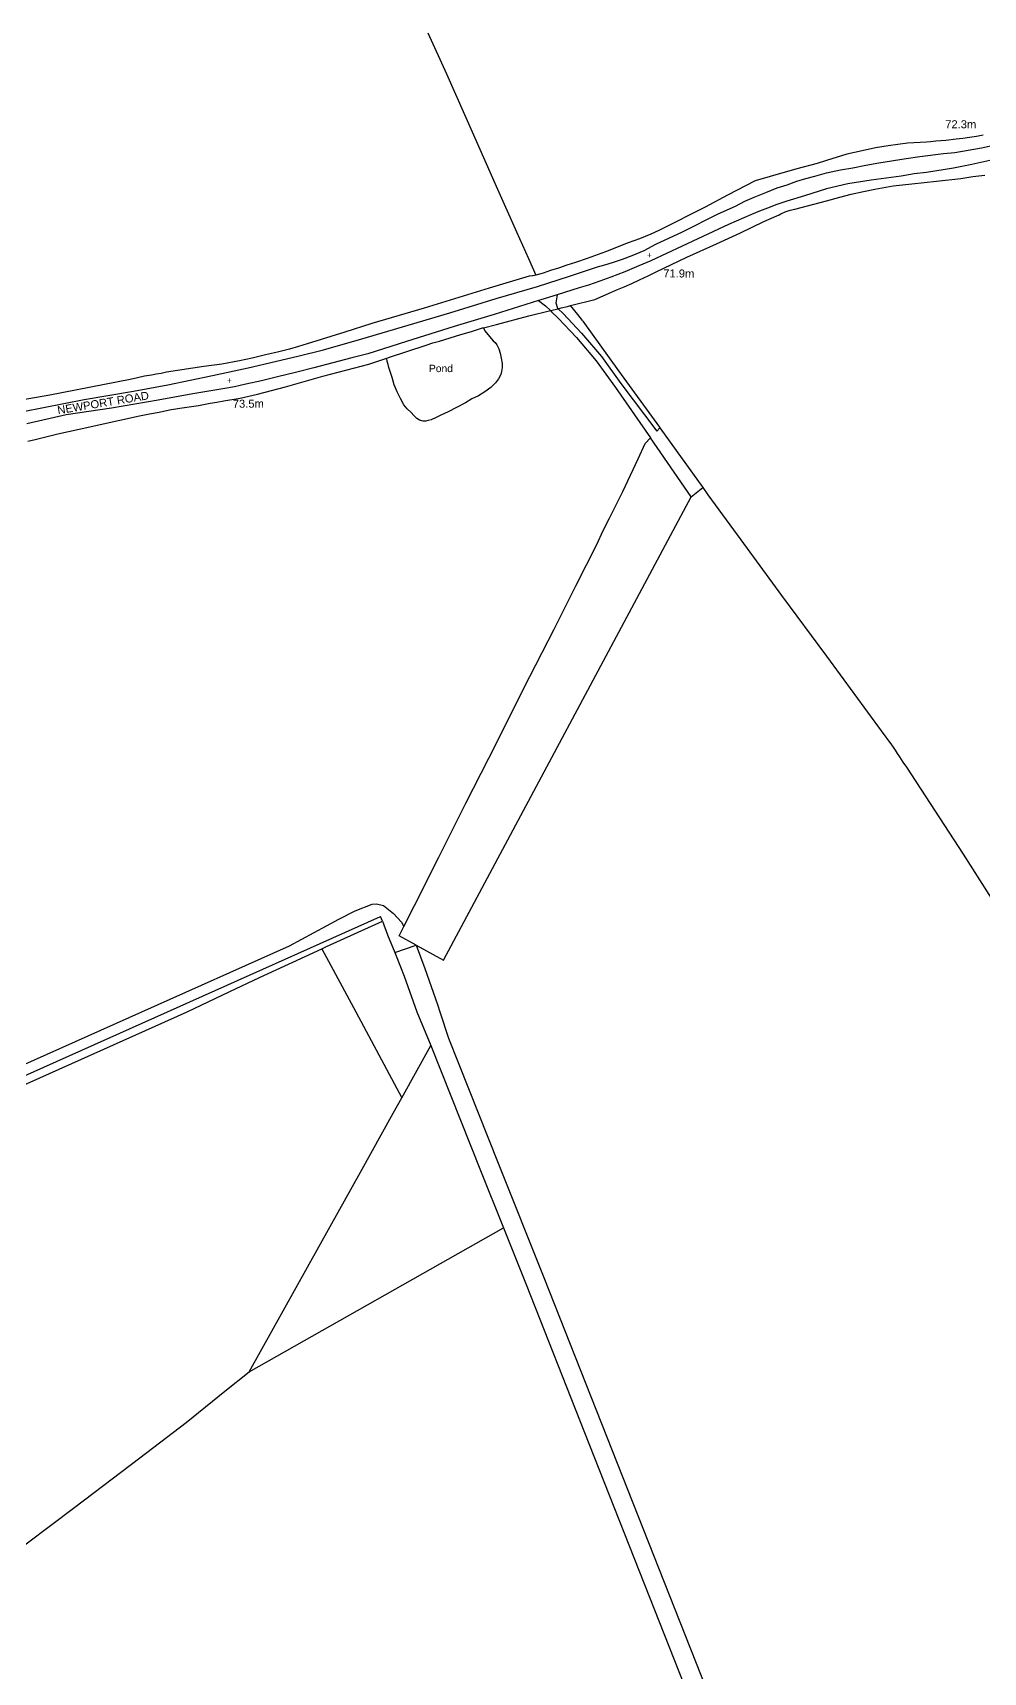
# Model space of a CAD drawing. Header units: millimetres. Extents: x 111502 to 977541, y 8702 to 1044108.
# Drawn here: x 975921 to 976277, y 476211 to 476826 of the extents above; entities that cross this region are included whole.
import ezdxf

# ---------------------------------------------------------------- set-up
doc = ezdxf.new("R2010")
doc.units = ezdxf.units.MM
doc.header["$LTSCALE"] = 0.25
doc.layers.add('X HVSS Site Background', color=8, linetype='Continuous')
doc.styles.add('OS Master Map$1$Standard', font='txt')

# ---------------------------------------------------------------- blocks, each defined once
blk = doc.blocks.new('OS Master Map$1$OSS15')
at = {"color": 8, "true_color": 0x707070, "const_width": 0.174, "flags": 128}
for points in [[(-0.775, 0), (0.775, 0)], [(0, -0.775), (0, 0.775)]]:
    blk.add_lwpolyline(points, dxfattribs=at)
blk = doc.blocks.new('OS MAP')
at = {"layer": 'X HVSS Site Background', "flags": 128}
for points in [[(490061.2, 241319.1), (490054.4, 241317.6), (490054.4, 241317.6), (490047.5, 241316.3), (490047.5, 241316.3), (490037.5, 241314.7), (490037.5, 241314.7), (490032.8, 241314.1), (490032.8, 241314.1), (490028, 241313.3), (490028, 241313.3), (490016.68, 241311.75), (490016.68, 241311.75), (490007.91, 241310.39), (490007.91, 241310.39), (490000, 241308.57), (490000, 241308.57), (489991.7, 241305.97), (489991.7, 241305.97), (489985.1, 241303.97), (489985.1, 241303.97), (489981.4, 241302.67), (489981.4, 241302.67), (489977.8, 241301.27), (489977.8, 241301.27), (489974.9, 241300.17), (489974.9, 241300.17), (489971.9, 241298.97), (489971.9, 241298.97), (489963.2, 241295.17), (489963.2, 241295.17), (489951.7, 241289.77), (489951.7, 241289.77), (489934.1, 241281.57), (489934.1, 241281.57), (489929.6, 241279.67), (489929.6, 241279.67), (489924.4, 241277.37), (489924.4, 241277.37), (489919.1, 241275.37), (489919.1, 241275.37), (489915, 241273.87), (489915, 241273.87), (489910.8, 241272.47), (489910.8, 241272.47), (489907.3, 241271.37), (489907.3, 241271.37), (489899.03, 241268.84)], [(489691.29, 241223.59), (489721.8, 241229.57), (489721.8, 241229.57), (489740.3, 241232.67), (489740.3, 241232.67), (489753.2, 241235.07), (489753.2, 241235.07), (489769.9, 241238.57), (489769.9, 241238.57), (489783.2, 241241.47), (489783.2, 241241.47), (489801.9, 241245.77), (489801.9, 241245.77), (489811.5, 241248.17), (489811.5, 241248.17), (489825.9, 241252.27), (489825.9, 241252.27), (489843.2, 241257.37), (489843.2, 241257.37), (489858.8, 241262.07), (489858.8, 241262.07), (489876.2, 241267.37), (489876.2, 241267.37), (489891.7, 241271.97), (489891.7, 241271.97), (489903.7, 241275.77), (489903.7, 241275.77), (489914.1, 241279.27), (489914.1, 241279.27), (489916.9, 241280.07), (489916.9, 241280.07), (489919.8, 241280.97), (489919.8, 241280.97), (489923.5, 241282.17), (489923.5, 241282.17), (489927.1, 241283.57), (489927.1, 241283.57), (489931.6, 241285.47), (489931.6, 241285.47), (489936, 241287.77), (489936, 241287.77), (489946, 241292.47), (489946, 241292.47), (489959.4, 241299.17), (489959.4, 241299.17), (489965.9, 241302.07), (489965.9, 241302.07), (489969.4, 241303.87), (489969.4, 241303.87), (489972.9, 241305.37), (489972.9, 241305.37), (489977.2, 241307.17), (489977.2, 241307.17), (489981.5, 241308.87), (489981.5, 241308.87), (489985.2, 241310.07), (489985.2, 241310.07), (489988.8, 241311.37), (489988.8, 241311.37), (489992.2, 241312.37), (489992.2, 241312.37), (489995.6, 241313.27), (489995.6, 241313.27), (490000, 241314.52), (490000, 241314.52), (490005.16, 241315.63), (490005.16, 241315.63), (490009.86, 241316.43), (490009.86, 241316.43), (490014.66, 241317.43), (490014.66, 241317.43), (490019.62, 241318.31), (490019.62, 241318.31), (490029.8, 241319.9), (490029.8, 241319.9), (490035, 241320.6), (490035, 241320.6), (490043.8, 241321.8), (490043.8, 241321.8), (490048.1, 241322.2), (490048.1, 241322.2), (490058.08, 241323.84), (490058.08, 241323.84), (490063.78, 241325.21)], [(490058.7, 241328.6), (490056.2, 241328.2), (490056.2, 241328.2), (490053.5, 241327.8), (490053.5, 241327.8), (490051.1, 241327.4), (490051.1, 241327.4), (490048.5, 241327.1), (490048.5, 241327.1), (490044.7, 241326.7), (490044.7, 241326.7), (490040.9, 241326.4), (490040.9, 241326.4), (490038.9, 241326.2), (490038.9, 241326.2), (490037.5, 241326), (490037.5, 241326), (490030.3, 241325.6), (490030.3, 241325.6), (490023.1, 241324.6), (490023.1, 241324.6), (490018.3, 241323.9), (490018.3, 241323.9), (490013.34, 241322.84), (490013.34, 241322.84), (490007.56, 241321.53), (490007.56, 241321.53), (490000, 241319.12), (490000, 241319.12), (489996.43, 241318.09), (489996.43, 241318.09), (489988.8, 241315.97), (489988.8, 241315.97), (489978.9, 241313.17), (489978.9, 241313.17), (489973.3, 241311.57), (489973.3, 241311.57), (489962.9, 241306.17), (489962.9, 241306.17), (489954.5, 241301.67), (489954.5, 241301.67), (489949, 241298.97), (489949, 241298.97), (489947, 241297.87), (489947, 241297.87), (489945.1, 241296.87), (489945.1, 241296.87), (489937.1, 241292.87), (489937.1, 241292.87), (489934.1, 241291.57), (489934.1, 241291.57), (489929.9, 241289.77), (489929.9, 241289.77), (489925.6, 241288.27), (489925.6, 241288.27), (489917.2, 241284.97), (489917.2, 241284.97), (489910.3, 241282.47), (489910.3, 241282.47), (489905.9, 241280.87), (489905.9, 241280.87), (489902.7, 241279.87), (489902.7, 241279.87), (489899.5, 241278.77), (489899.5, 241278.77), (489896.6, 241277.87), (489896.6, 241277.87), (489893.8, 241276.97), (489893.8, 241276.97), (489891.01, 241276.22)], [(489850.62, 241367.03), (489857.54, 241351.66), (489857.54, 241351.66), (489867.74, 241328.76), (489867.74, 241328.76), (489876.14, 241309.56), (489876.14, 241309.56), (489883.84, 241292.36), (489883.84, 241292.36), (489888.34, 241282.46), (489888.34, 241282.46), (489891.01, 241276.22)], [(489904.08, 241264.76), (489913.1, 241267.07), (489913.1, 241267.07), (489919.4, 241269.77), (489919.4, 241269.77), (489921.7, 241270.77), (489921.7, 241270.77), (489924.1, 241271.77), (489924.1, 241271.77), (489927, 241273.07), (489927, 241273.07), (489929.9, 241274.47), (489929.9, 241274.47), (489933.1, 241275.87), (489933.1, 241275.87), (489936.2, 241277.37), (489936.2, 241277.37), (489947.6, 241282.87), (489947.6, 241282.87), (489958.7, 241287.87), (489958.7, 241287.87), (489967.7, 241292.07), (489967.7, 241292.07), (489976.5, 241296.27), (489976.5, 241296.27), (489981.4, 241298.47), (489981.4, 241298.47), (489982.2, 241298.77), (489982.2, 241298.77), (489982.9, 241299.17), (489982.9, 241299.17), (489984.5, 241299.97), (489984.5, 241299.97), (489986.3, 241300.57), (489986.3, 241300.57), (489988.1, 241300.87), (489988.1, 241300.87), (490000, 241304), (490000, 241304), (490004.96, 241305.43), (490004.96, 241305.43), (490009.24, 241306.54), (490009.24, 241306.54), (490013.81, 241307.59), (490013.81, 241307.59), (490018.14, 241308.46), (490018.14, 241308.46), (490025, 241309.6), (490025, 241309.6), (490032, 241310.4), (490032, 241310.4), (490041.2, 241311.4), (490041.2, 241311.4), (490050.3, 241312.4), (490050.3, 241312.4), (490054.8, 241313.1), (490054.8, 241313.1), (490059.3, 241313.7)], [(489891.01, 241276.22), (489890.1, 241275.97), (489890.1, 241275.97), (489889.82, 241275.93), (489889.82, 241275.93), (489888.6, 241275.77), (489888.6, 241275.77), (489873.6, 241271.27), (489873.6, 241271.27), (489849.2, 241263.77), (489849.2, 241263.77), (489829.6, 241258.07), (489829.6, 241258.07), (489819.5, 241254.77), (489819.5, 241254.77), (489805.4, 241250.47), (489805.4, 241250.47), (489802.1, 241249.37), (489802.1, 241249.37), (489798.8, 241248.47), (489798.8, 241248.47), (489794.2, 241247.27), (489794.2, 241247.27), (489789.7, 241246.27), (489789.7, 241246.27), (489784.8, 241245.07), (489784.8, 241245.07), (489780, 241244.07), (489780, 241244.07), (489773.4, 241242.77), (489773.4, 241242.77), (489766.6, 241241.97), (489766.6, 241241.97), (489752.6, 241239.77), (489752.6, 241239.77), (489750.6, 241239.37), (489750.6, 241239.37), (489748.8, 241239.07), (489748.8, 241239.07), (489747, 241238.67), (489747, 241238.67), (489744.4, 241238.27), (489744.4, 241238.27), (489741.8, 241237.67), (489741.8, 241237.67), (489739.1, 241237.07), (489739.1, 241237.07), (489708.9, 241231.17), (489708.9, 241231.17), (489693.25, 241228.46)], [(489891.99, 241266.68), (489875.4, 241261.47), (489875.4, 241261.47), (489860.5, 241256.97), (489860.5, 241256.97), (489842.6, 241251.27), (489842.6, 241251.27), (489828.1, 241246.67), (489828.1, 241246.67), (489822.1, 241245.17), (489822.1, 241245.17), (489815, 241243.27), (489815, 241243.27), (489807.9, 241241.47), (489807.9, 241241.47), (489801, 241239.67), (489801, 241239.67), (489794.3, 241238.07), (489794.3, 241238.07), (489788.3, 241236.57), (489788.3, 241236.57), (489782.4, 241235.27), (489782.4, 241235.27), (489778.1, 241234.37), (489778.1, 241234.37), (489773.8, 241233.57), (489773.8, 241233.57), (489762.5, 241231.67), (489762.5, 241231.67), (489749.5, 241229.27), (489749.5, 241229.27), (489732.1, 241226.37), (489732.1, 241226.37), (489715.1, 241223.77), (489715.1, 241223.77), (489700.29, 241220.39)], [(489899.03, 241268.84), (489892.9, 241266.97), (489892.9, 241266.97), (489891.99, 241266.68)], [(489891.99, 241266.68), (489894.73, 241264.7), (489894.73, 241264.7), (489896.56, 241262.88)], [(489896.56, 241262.88), (489899.43, 241263.58)], [(489899.03, 241268.84), (489898.51, 241265.86), (489898.51, 241265.86), (489899.15, 241263.85), (489899.15, 241263.85), (489899.43, 241263.58)], [(489899.43, 241263.58), (489900.6, 241263.87), (489900.6, 241263.87), (489902.87, 241264.45), (489902.87, 241264.45), (489904.08, 241264.76)], [(489899.43, 241263.58), (489901.26, 241261.84), (489901.26, 241261.84), (489908.14, 241254.43), (489908.14, 241254.43), (489915.66, 241245.65), (489915.66, 241245.65), (489922.96, 241235.59), (489922.96, 241235.59), (489936.4, 241217.7), (489936.4, 241217.7), (489937.54, 241218.89)], [(489908.51, 241259.13), (489906.74, 241261.46), (489906.74, 241261.46), (489904.08, 241264.76)], [(489871.5, 241256.47), (489876.3, 241257.67), (489876.3, 241257.67), (489888.4, 241260.87), (489888.4, 241260.87), (489896.56, 241262.88)], [(489896.56, 241262.88), (489896.96, 241262.48), (489896.96, 241262.48), (489899.48, 241260.08), (489899.48, 241260.08), (489906.28, 241252.77), (489906.28, 241252.77), (489913.69, 241244.1), (489913.69, 241244.1), (489920.95, 241234.11), (489920.95, 241234.11), (489934.05, 241215.24)], [(489908.51, 241259.13), (489908.67, 241258.98), (489908.67, 241258.98), (489922.04, 241240.26), (489922.04, 241240.26), (489937.34, 241219.16), (489937.34, 241219.16), (489937.47, 241218.99), (489937.47, 241218.99), (489937.54, 241218.89)], [(489835.23, 241245.07), (489835.8, 241245.27), (489835.8, 241245.27), (489849.9, 241249.97), (489849.9, 241249.97), (489852.4, 241250.77), (489852.4, 241250.77), (489855, 241251.47), (489855, 241251.47), (489858.9, 241252.67), (489858.9, 241252.67), (489862.9, 241253.87), (489862.9, 241253.87), (489867, 241255.07), (489867, 241255.07), (489871.1, 241256.37), (489871.1, 241256.37), (489871.5, 241256.47)], [(489871.5, 241256.47), (489872, 241255.27), (489872, 241255.27), (489872.5, 241254.67), (489872.5, 241254.67), (489875.1, 241251.57), (489875.1, 241251.57), (489875.8, 241250.87), (489875.8, 241250.87), (489876.5, 241250.07), (489876.5, 241250.07), (489877.2, 241248.57), (489877.2, 241248.57), (489877.7, 241246.97), (489877.7, 241246.97), (489878.1, 241245.07), (489878.1, 241245.07), (489878.4, 241243.07), (489878.4, 241243.07), (489878.4, 241241.57), (489878.4, 241241.57), (489878.2, 241240.07), (489878.2, 241240.07), (489877.9, 241238.97), (489877.9, 241238.97), (489877.1, 241237.37), (489877.1, 241237.37), (489876, 241235.87), (489876, 241235.87), (489874.2, 241234.07), (489874.2, 241234.07), (489872, 241232.47), (489872, 241232.47), (489869.6, 241230.97), (489869.6, 241230.97), (489867.1, 241229.77), (489867.1, 241229.77), (489864.7, 241228.37), (489864.7, 241228.37), (489861.3, 241226.57), (489861.3, 241226.57), (489858.2, 241224.97), (489858.2, 241224.97), (489856.8, 241224.27), (489856.8, 241224.27), (489855.4, 241223.67), (489855.4, 241223.67), (489853.7, 241222.77), (489853.7, 241222.77), (489851.8, 241221.97), (489851.8, 241221.97), (489850.7, 241221.67), (489850.7, 241221.67), (489849.8, 241221.47), (489849.8, 241221.47), (489848.8, 241221.47), (489848.8, 241221.47), (489847.5, 241221.77), (489847.5, 241221.77), (489846.4, 241222.47), (489846.4, 241222.47), (489845.3, 241223.57), (489845.3, 241223.57), (489844.3, 241224.67), (489844.3, 241224.67), (489842.9, 241226.07), (489842.9, 241226.07), (489841.6, 241227.57), (489841.6, 241227.57), (489840.3, 241229.97), (489840.3, 241229.97), (489839.1, 241232.47), (489839.1, 241232.47), (489838, 241235.07), (489838, 241235.07), (489837.2, 241237.87), (489837.2, 241237.87), (489836.6, 241239.67), (489836.6, 241239.67), (489836, 241241.57), (489836, 241241.57), (489835.7, 241242.67), (489835.7, 241242.67), (489835.4, 241243.87), (489835.4, 241243.87), (489835.23, 241245.07)], [(489700.7, 241213.97), (489703.5, 241214.57), (489703.5, 241214.57), (489711.9, 241216.67), (489711.9, 241216.67), (489719.9, 241218.47), (489719.9, 241218.47), (489735.2, 241221.87), (489735.2, 241221.87), (489742.6, 241223.47), (489742.6, 241223.47), (489746.3, 241224.17), (489746.3, 241224.17), (489749.9, 241224.87), (489749.9, 241224.87), (489753.8, 241225.67), (489753.8, 241225.67), (489757.6, 241226.27), (489757.6, 241226.27), (489761.2, 241226.87), (489761.2, 241226.87), (489764.7, 241227.37), (489764.7, 241227.37), (489769, 241228.17), (489769, 241228.17), (489771.5, 241228.57), (489771.5, 241228.57), (489774.1, 241229.07), (489774.1, 241229.07), (489780.3, 241230.07), (489780.3, 241230.07), (489783.5, 241230.77), (489783.5, 241230.77), (489786.8, 241231.57), (489786.8, 241231.57), (489797.3, 241234.37), (489797.3, 241234.37), (489811.2, 241238.27), (489811.2, 241238.27), (489828.5, 241242.87), (489828.5, 241242.87), (489835.23, 241245.07)], [(489841.59, 241032.01), (489845.6, 241039.9), (489845.6, 241039.9), (489854.7, 241058), (489854.7, 241058), (489864.8, 241078.3), (489864.8, 241078.3), (489876.3, 241100.7), (489876.3, 241100.7), (489886.6, 241121.3), (489886.6, 241121.3), (489897.9, 241143.5), (489897.9, 241143.5), (489906.1, 241159.7), (489906.1, 241159.7), (489914, 241175.4), (489914, 241175.4), (489916.2, 241180.2), (489916.2, 241180.2), (489918.7, 241185.1), (489918.7, 241185.1), (489921.1, 241190.1), (489921.1, 241190.1), (489923.6, 241195.1), (489923.6, 241195.1), (489929.4, 241207.3), (489929.4, 241207.3), (489932, 241213.1), (489932, 241213.1), (489934.05, 241215.24)], [(489949.3, 241193.04), (489934.05, 241215.24)], [(489937.54, 241218.89), (489953.61, 241196.54)], [(489949.3, 241193.04), (489953.61, 241196.54)], [(489953.61, 241196.54), (489955.54, 241193.86), (489955.54, 241193.86), (489967.84, 241176.96), (489967.84, 241176.96), (489983.14, 241156.06), (489983.14, 241156.06), (490000, 241133.41), (490000, 241133.41), (490020.4, 241105.31), (490020.4, 241105.31), (490024.3, 241100.11), (490024.3, 241100.11), (490025, 241099.21), (490025, 241099.21), (490025.7, 241098.11), (490025.7, 241098.11), (490026.5, 241096.81), (490026.5, 241096.81), (490027.3, 241095.61), (490027.3, 241095.61), (490028.6, 241093.61), (490028.6, 241093.61), (490029.9, 241091.71), (490029.9, 241091.71), (490051.2, 241059.11), (490051.2, 241059.11), (490088.74, 241000)], [(489846.23, 241025.08), (489856.43, 241019.34), (489856.43, 241019.34), (489949.3, 241193.04)], [(489562.35, 240919.04), (489743.42, 241000), (489743.42, 241000), (489798.75, 241024.74), (489798.75, 241024.74), (489817.29, 241034.72), (489817.29, 241034.72), (489823.4, 241037.86), (489823.4, 241037.86), (489829.78, 241040.45), (489829.78, 241040.45), (489831.35, 241040.56), (489831.35, 241040.56), (489834, 241039.86), (489834, 241039.86), (489837.68, 241036.88), (489837.68, 241036.88), (489840.71, 241033.64), (489840.71, 241033.64), (489841.59, 241032.01)], [(489565.07, 240915.96), (489752.99, 241000), (489752.99, 241000), (489832.87, 241035.72)], [(489833.54, 241033.97), (489832.87, 241035.72)], [(489810.85, 241023.64), (489812.64, 241024.47), (489812.64, 241024.47), (489833.54, 241033.97)], [(489833.54, 241033.97), (489835.5, 241028.9), (489835.5, 241028.9), (489838.23, 241022.21)], [(489846.23, 241025.08), (489839.8, 241028.5), (489839.8, 241028.5), (489841.59, 241032.01)], [(489681.12, 240964.52), (489760.46, 241000), (489760.46, 241000), (489776.34, 241007.67), (489776.34, 241007.67), (489787.54, 241012.87), (489787.54, 241012.87), (489810.85, 241023.64)], [(489810.85, 241023.64), (489823.65, 241000), (489823.65, 241000), (489840.78, 240967.74)], [(489838.23, 241022.21), (489846.23, 241025.08)], [(489846.23, 241025.08), (489849.51, 241016.22), (489849.51, 241016.22), (489854.24, 241002.75), (489854.24, 241002.75), (489855.14, 241000), (489855.14, 241000), (489858.36, 240990.12), (489858.36, 240990.12), (489876.98, 240943.26), (489876.98, 240943.26), (489894.08, 240900.45), (489894.08, 240900.45), (490000, 240632.15)], [(489838.23, 241022.21), (489840.4, 241016.9), (489840.4, 241016.9), (489841.7, 241013.4), (489841.7, 241013.4), (489846.4, 241000), (489846.4, 241000), (489851.7, 240987.4)], [(489840.78, 240967.74), (489851.7, 240987.4)], [(489851.7, 240987.4), (489870.3, 240940.6), (489870.3, 240940.6), (489878.92, 240919.02)], [(489783.6, 240865.1), (489814, 240919.5), (489814, 240919.5), (489825.3, 240939.9), (489825.3, 240939.9), (489837.6, 240962), (489837.6, 240962), (489840.78, 240967.74)], [(489783.6, 240865.1), (489878.92, 240919.02)], [(489878.92, 240919.02), (489887.4, 240897.8), (489887.4, 240897.8), (489909.3, 240842.3), (489909.3, 240842.3), (489999.03, 240615.03), (489999.03, 240615.03), (490000, 240613.17), (490000, 240613.17), (490003.67, 240606.14)], [(489616, 240739.6), (489637.8, 240756.1), (489637.8, 240756.1), (489652.1, 240766.7), (489652.1, 240766.7), (489660.6, 240772.9), (489660.6, 240772.9), (489666.3, 240777), (489666.3, 240777), (489671.7, 240779.2), (489671.7, 240779.2), (489691.5, 240794.1), (489691.5, 240794.1), (489718.3, 240814.4), (489718.3, 240814.4), (489742.7, 240832.8), (489742.7, 240832.8), (489752.7, 240840.5), (489752.7, 240840.5), (489760, 240846.1), (489760, 240846.1), (489774.5, 240857.8), (489774.5, 240857.8), (489783.6, 240865.1)]]:
    blk.add_lwpolyline(points, dxfattribs=at)
at = {"layer": 'X HVSS Site Background'}
for p in [(489933.6, 241283.67), (489776.2, 241236.67)]:
    blk.add_blockref('OS Master Map$1$OSS15', p, dxfattribs=at)
at = {"layer": 'X HVSS Site Background', "style": 'OS Master Map$1$Standard'}
for s, insert, char_height, attachment_point in [('{\\farial|b0|i0|c0|p34;72.3m}', (490056.1, 241331.2), 3, 9), ('{\\farial|b0|i0|c0|p34;Pond}', (489855.5, 241241.19), 2.75, 5)]:
    blk.add_mtext(s, dxfattribs=dict(at, insert=insert, char_height=char_height, attachment_point=attachment_point))
at = {"layer": 'X HVSS Site Background', "char_height": 3, "style": 'OS Master Map$1$Standard'}
for s, insert, attachment_point, rotation in [('{\\farial|b0|i0|c0|p34;71.9m}', (489938.81, 241278.37), 1, 359.5), ('{\\farial|b0|i0|c0|p34;NEWPORT ROAD}', (489729.15, 241226.81), 8, 9.44404), ('{\\farial|b0|i0|c0|p34;73.5m}', (489777.49, 241229.47), 1, 0.3)]:
    blk.add_mtext(s, dxfattribs=dict(at, insert=insert, attachment_point=attachment_point, rotation=rotation))

msp = doc.modelspace()

# ---------------------------------------------------------------- block references
at = {"lineweight": 0}
msp.add_blockref('OS MAP', (486218.2, 235458.61), dxfattribs=at)

doc.saveas('drawing.dxf')
